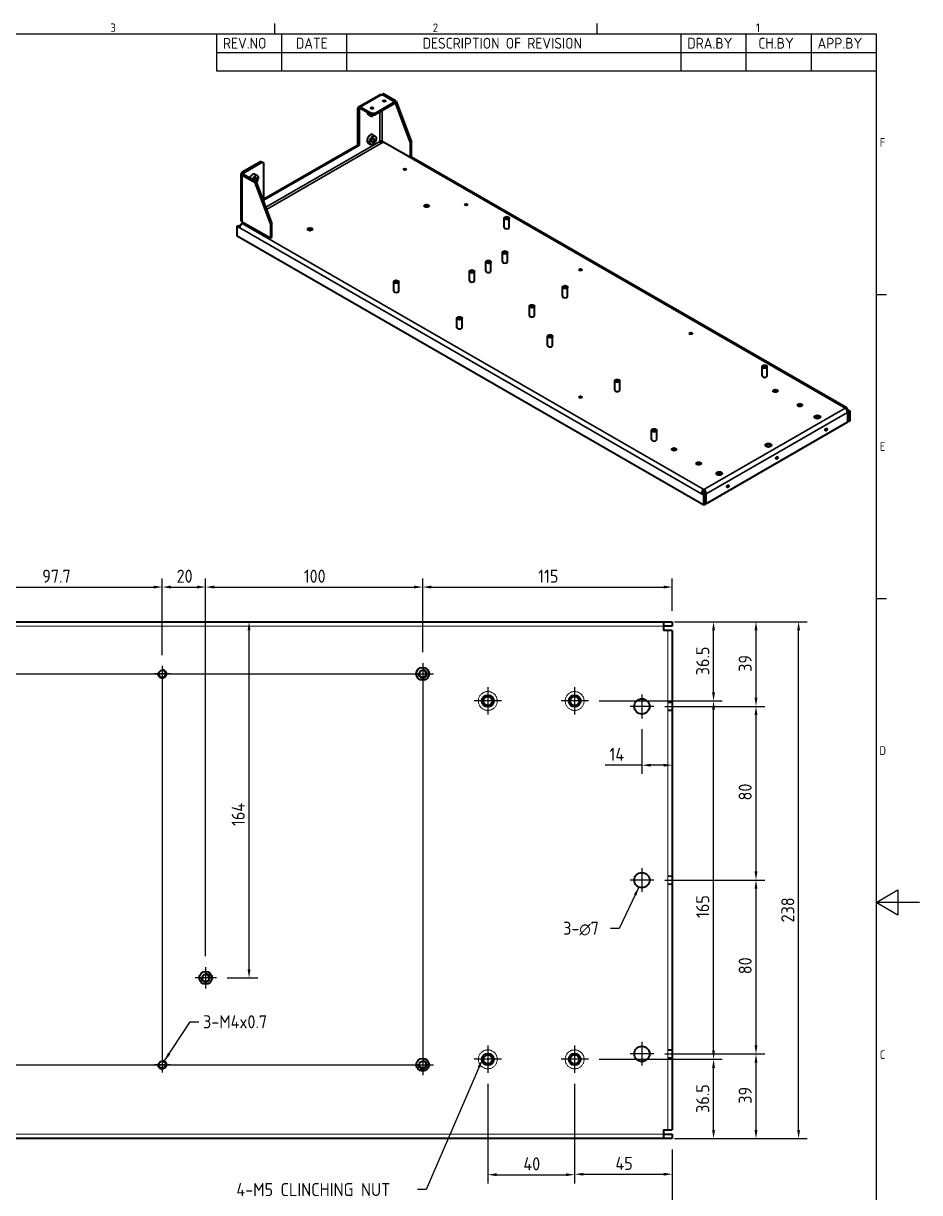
# Model space of a CAD drawing. Header units: millimetres. Extents: x 0 to 1188, y 0 to 840.
# Drawn here: x 775 to 1188, y 286 to 825 of the extents above; entities that cross this region are included whole.
import ezdxf

# ---------------------------------------------------------------- set-up
doc = ezdxf.new("R2010")
doc.units = ezdxf.units.MM
doc.header["$LTSCALE"] = 2
doc.linetypes.add('CHAIN', pattern=[0.7087, 0.4724, -0.0591, 0.1181, -0.0591])
doc.linetypes.add('DASHED', pattern=[0.2067, 0.1654, -0.0413])
doc.layers.get('0').update_dxf_attribs({"color": 3, "lineweight": 25, "true_color": 0x00ff00})
for name, color, linetype, lineweight, true_color in [('가려진 것(ISO)', 2, 'DASHED', 18, 0xffff00), ('가시적인 것(ISO)', 3, 'Continuous', 40, 0x00ff00), ('가시적인 좁은 것(ISO)', 3, 'Continuous', 35, 0x00ff00), ('기호(ISO)', 5, 'Continuous', 25, 0x0000ff), ('중심 표식(ISO)', 1, 'Continuous', 25, 0xff0000), ('중심선(ISO)', 1, 'Continuous', 25, 0xff0000), ('치수(ISO)', 2, 'Continuous', 25, 0xffff00)]:
    doc.layers.add(name, color=color, linetype=linetype, lineweight=lineweight, true_color=true_color)
doc.layers.add('경계(ISO)', color=7, linetype='Continuous', lineweight=25)
doc.styles.add('ISO ProportionalPSTEK', font='isocp.shx')
doc.styles.add('문자 텍스트_PSTEK_POSCO', font='isocp.shx')
doc.styles.add('치수 텍스트_PSTEK_POSCO', font='isocp.shx')
doc.dimstyles.new('치수_PSTEK_POSCO', dxfattribs={"dimscale": 2, "dimtxt": 3, "dimasz": 2, "dimexe": 2, "dimexo": 2.5, "dimgap": 1, "dimtad": 1, "dimrnd": 1e-08, "dimdsep": 46, "dimtxsty": '치수 텍스트_PSTEK_POSCO', "dimcen": 0.09, "dimdle": 10, "dimclrd": 7, "dimclre": 7, "dimclrt": 2, "dimadec": 1, "dimazin": 2, "dimtfac": 1, "dimtmove": 0, "dimatfit": 3, "dimfxl": 1, "dimtolj": 1, "dimlwd": -1, "dimlwe": -1, "dimarcsym": 0})
doc.dimstyles.new('치수_PSTEK_POSCO$7', dxfattribs={"dimscale": 2, "dimtxt": 3, "dimasz": 2, "dimexe": 2, "dimexo": 2.5, "dimgap": 1, "dimtad": 1, "dimrnd": 1e-08, "dimdsep": 46, "dimtxsty": '치수 텍스트_PSTEK_POSCO', "dimcen": 0.09, "dimdle": 10, "dimclrd": 7, "dimclre": 7, "dimclrt": 2, "dimadec": 1, "dimazin": 2, "dimtfac": 1, "dimtmove": 0, "dimatfit": 3, "dimfxl": 1, "dimtolj": 1, "dimlwd": -1, "dimlwe": -1, "dimarcsym": 0})

# ---------------------------------------------------------------- blocks, each defined once
blk = doc.blocks.new('경계 Default Border')
at = {"layer": '경계(ISO)'}
for p, q in [((445.5, 410), (445.5, 412.4)), ((519.75, 410), (519.75, 412.4)), ((584, 350), (586.4, 350)), ((584, 280), (586.4, 280))]:
    blk.add_line(p, q, dxfattribs=at)
at = {"layer": '경계(ISO)', "flags": 128}
for points in [[(10, 10), (10, 410), (584, 410), (584, 10), (10, 10)], [(594, 210), (584, 210), (589, 212.89), (589, 207.11), (584, 210)]]:
    blk.add_lwpolyline(points, dxfattribs=at)
at = {"layer": '경계(ISO)', "color": 2, "true_color": 0xffff00, "char_height": 2, "attachment_point": 7, "style": '문자 텍스트_PSTEK_POSCO'}
for s, insert in [('3', (407.6, 410.38)), ('2', (481.85, 410.38)), ('1', (556.32, 410.4)), ('F', (584.83, 384)), ('E', (584.83, 313.98)), ('D', (584.72, 243.98)), ('C', (584.83, 173.98))]:
    blk.add_mtext(s, dxfattribs=dict(at, insert=insert))
blk = doc.blocks.new('리비전 내역')
at = {"layer": '기호(ISO)'}
for p, q in [((432, 410), (584, 410)), ((432, 410), (432, 405.72)), ((447, 410), (447, 405.72)), ((462, 410), (462, 405.72)), ((539, 410), (539, 405.72)), ((554, 410), (554, 405.72)), ((569, 410), (569, 405.72)), ((584, 410), (584, 405.72)), ((432, 405.72), (584, 405.72)), ((432, 405.72), (432, 401.44)), ((447, 405.72), (447, 401.44)), ((462, 405.72), (462, 401.44)), ((539, 405.72), (539, 401.44)), ((554, 405.72), (554, 401.44)), ((569, 405.72), (569, 401.44)), ((584, 405.72), (584, 401.44)), ((432, 401.44), (584, 401.44))]:
    blk.add_line(p, q, dxfattribs=at)
at = {"layer": '기호(ISO)', "color": 2, "true_color": 0xffff00, "char_height": 2.5, "attachment_point": 7, "style": 'ISO ProportionalPSTEK'}
for s, insert in [('REV.NO', (433.53, 406.58)), ('DATE', (450.31, 406.58)), ('DESCRIPTION OF REVISION', (479.51, 406.58)), ('DRA.BY', (540.48, 406.58)), ('CH.BY', (556.86, 406.58)), ('APP.BY', (570.48, 406.58))]:
    blk.add_mtext(s, dxfattribs=dict(at, insert=insert))
blk = doc.blocks.new('*D39')
at = {"layer": 'Defpoints', "color": 0, "transparency": 16777216}
for p in [(1070.07, 549.31), (1132.25, 549.31), (1070.07, 311.31)]:
    blk.add_point(p, dxfattribs=at)
at = {"layer": '치수(ISO)', "color": 7, "transparency": 16777216}
for p, q in [((1075.07, 549.31), (1136.25, 549.31)), ((1132.25, 315.31), (1132.25, 545.31)), ((1075.07, 311.31), (1136.25, 311.31))]:
    blk.add_line(p, q, dxfattribs=at)
for points in [[(1131.58, 545.31), (1132.91, 545.31), (1132.25, 549.31)], [(1131.58, 315.31), (1132.91, 315.31), (1132.25, 311.31)]]:
    blk.add_solid(points, dxfattribs=at)
at = {"layer": '치수(ISO)', "color": 2, "transparency": 16777216, "insert": (1127.25, 410.83), "char_height": 6, "attachment_point": 4, "rotation": 90, "style": '치수 텍스트_PSTEK_POSCO'}
blk.add_mtext('\\A1;238', dxfattribs=at)
blk = doc.blocks.new('*D46')
at = {"layer": 'Defpoints', "color": 0, "transparency": 16777216}
for p in [(1065.57, 350.31), (1112.62, 350.31), (1070.07, 311.31)]:
    blk.add_point(p, dxfattribs=at)
at = {"layer": '치수(ISO)', "color": 7, "transparency": 16777216}
for p, q in [((1070.57, 350.31), (1116.62, 350.31)), ((1112.62, 315.31), (1112.62, 346.31)), ((1075.07, 311.31), (1116.62, 311.31))]:
    blk.add_line(p, q, dxfattribs=at)
for points in [[(1111.95, 346.31), (1113.28, 346.31), (1112.62, 350.31)], [(1111.95, 315.31), (1113.28, 315.31), (1112.62, 311.31)]]:
    blk.add_solid(points, dxfattribs=at)
at = {"layer": '치수(ISO)', "color": 2, "transparency": 16777216, "insert": (1107.62, 327.35), "char_height": 6, "attachment_point": 4, "rotation": 90, "style": '치수 텍스트_PSTEK_POSCO'}
blk.add_mtext('\\A1;39', dxfattribs=at)
blk = doc.blocks.new('*D47')
at = {"layer": 'Defpoints', "color": 0, "transparency": 16777216}
for p in [(1065.57, 430.31), (1112.62, 430.31), (1065.57, 350.31)]:
    blk.add_point(p, dxfattribs=at)
at = {"layer": '치수(ISO)', "color": 7, "transparency": 16777216}
for p, q in [((1070.57, 430.31), (1116.62, 430.31)), ((1112.62, 354.31), (1112.62, 426.31)), ((1070.57, 350.31), (1116.62, 350.31))]:
    blk.add_line(p, q, dxfattribs=at)
for points in [[(1111.95, 426.31), (1113.28, 426.31), (1112.62, 430.31)], [(1111.95, 354.31), (1113.28, 354.31), (1112.62, 350.31)]]:
    blk.add_solid(points, dxfattribs=at)
at = {"layer": '치수(ISO)', "color": 2, "transparency": 16777216, "insert": (1107.62, 387), "char_height": 6, "attachment_point": 4, "rotation": 90, "style": '치수 텍스트_PSTEK_POSCO'}
blk.add_mtext('\\A1;80', dxfattribs=at)
blk = doc.blocks.new('*D48')
at = {"layer": 'Defpoints', "color": 0, "transparency": 16777216}
for p in [(1060.07, 504.81), (1074.07, 483.22), (1074.07, 478.8)]:
    blk.add_point(p, dxfattribs=at)
at = {"layer": '치수(ISO)', "color": 7, "transparency": 16777216}
for p, q in [((1060.07, 499.81), (1060.07, 479.22)), ((1060.07, 483.22), (1043.13, 483.22)), ((1070.07, 483.22), (1064.07, 483.22))]:
    blk.add_line(p, q, dxfattribs=at)
for points in [[(1064.07, 483.88), (1064.07, 482.55), (1060.07, 483.22)], [(1070.07, 483.88), (1070.07, 482.55), (1074.07, 483.22)]]:
    blk.add_solid(points, dxfattribs=at)
at = {"layer": '치수(ISO)', "color": 2, "transparency": 16777216, "insert": (1045.13, 488.22), "char_height": 6, "attachment_point": 4, "style": '치수 텍스트_PSTEK_POSCO'}
blk.add_mtext('\\A1;14', dxfattribs=at)
blk = doc.blocks.new('*D49')
at = {"layer": 'Defpoints', "color": 0, "transparency": 16777216}
for p in [(1065.57, 510.31), (1112.62, 510.31), (1065.57, 430.31)]:
    blk.add_point(p, dxfattribs=at)
at = {"layer": '치수(ISO)', "color": 7, "transparency": 16777216}
for p, q in [((1070.57, 510.31), (1116.62, 510.31)), ((1112.62, 434.31), (1112.62, 506.31)), ((1070.57, 430.31), (1116.62, 430.31))]:
    blk.add_line(p, q, dxfattribs=at)
for points in [[(1111.95, 506.31), (1113.28, 506.31), (1112.62, 510.31)], [(1111.95, 434.31), (1113.28, 434.31), (1112.62, 430.31)]]:
    blk.add_solid(points, dxfattribs=at)
at = {"layer": '치수(ISO)', "color": 2, "transparency": 16777216, "insert": (1107.62, 467), "char_height": 6, "attachment_point": 4, "rotation": 90, "style": '치수 텍스트_PSTEK_POSCO'}
blk.add_mtext('\\A1;80', dxfattribs=at)
blk = doc.blocks.new('*D50')
at = {"layer": 'Defpoints', "color": 0, "transparency": 16777216}
for p in [(1070.07, 549.31), (1112.62, 549.31), (1065.57, 510.31)]:
    blk.add_point(p, dxfattribs=at)
at = {"layer": '치수(ISO)', "color": 7, "transparency": 16777216}
for p, q in [((1075.07, 549.31), (1116.62, 549.31)), ((1112.62, 514.31), (1112.62, 545.31)), ((1070.57, 510.31), (1116.62, 510.31))]:
    blk.add_line(p, q, dxfattribs=at)
for points in [[(1111.95, 545.31), (1113.28, 545.31), (1112.62, 549.31)], [(1111.95, 514.31), (1113.28, 514.31), (1112.62, 510.31)]]:
    blk.add_solid(points, dxfattribs=at)
at = {"layer": '치수(ISO)', "color": 2, "transparency": 16777216, "insert": (1107.62, 526.23), "char_height": 6, "attachment_point": 4, "rotation": 90, "style": '치수 텍스트_PSTEK_POSCO'}
blk.add_mtext('\\A1;39', dxfattribs=at)
blk = doc.blocks.new('*D51')
at = {"layer": 'Defpoints', "color": 0, "transparency": 16777216}
for p in [(1074.07, 565.26), (1074.07, 549.31), (959.07, 530.26)]:
    blk.add_point(p, dxfattribs=at)
at = {"layer": '치수(ISO)', "color": 7, "transparency": 16777216}
for p, q in [((959.07, 535.26), (959.07, 569.26)), ((1074.07, 554.31), (1074.07, 569.26)), ((963.07, 565.26), (1070.07, 565.26))]:
    blk.add_line(p, q, dxfattribs=at)
for points in [[(963.07, 565.92), (963.07, 564.59), (959.07, 565.26)], [(1070.07, 565.92), (1070.07, 564.59), (1074.07, 565.26)]]:
    blk.add_solid(points, dxfattribs=at)
at = {"layer": '치수(ISO)', "color": 2, "transparency": 16777216, "insert": (1012.25, 570.26), "char_height": 6, "attachment_point": 4, "style": '치수 텍스트_PSTEK_POSCO'}
blk.add_mtext('\\A1;115', dxfattribs=at)
blk = doc.blocks.new('*D52')
at = {"layer": 'Defpoints', "color": 0, "transparency": 16777216}
for p in [(866.23, 549.31), (879.07, 549.31), (864.02, 385.31)]:
    blk.add_point(p, dxfattribs=at)
at = {"layer": '치수(ISO)', "color": 7, "transparency": 16777216}
for p, q in [((879.07, 389.31), (879.07, 545.31)), ((869.02, 385.31), (883.07, 385.31))]:
    blk.add_line(p, q, dxfattribs=at)
for points in [[(878.4, 545.31), (879.74, 545.31), (879.07, 549.31)], [(878.4, 389.31), (879.74, 389.31), (879.07, 385.31)]]:
    blk.add_solid(points, dxfattribs=at)
at = {"layer": '치수(ISO)', "color": 2, "transparency": 16777216, "insert": (874.07, 455.21), "char_height": 6, "attachment_point": 4, "rotation": 90, "style": '치수 텍스트_PSTEK_POSCO'}
blk.add_mtext('\\A1;164', dxfattribs=at)
blk = doc.blocks.new('*D53')
at = {"layer": 'Defpoints', "color": 0, "transparency": 16777216}
for p in [(959.07, 565.26), (959.07, 530.26), (859.07, 390.26)]:
    blk.add_point(p, dxfattribs=at)
at = {"layer": '치수(ISO)', "color": 7, "transparency": 16777216}
for p, q in [((859.07, 395.26), (859.07, 569.26)), ((959.07, 535.26), (959.07, 569.26)), ((863.07, 565.26), (955.07, 565.26))]:
    blk.add_line(p, q, dxfattribs=at)
for points in [[(863.07, 565.92), (863.07, 564.59), (859.07, 565.26)], [(955.07, 565.92), (955.07, 564.59), (959.07, 565.26)]]:
    blk.add_solid(points, dxfattribs=at)
at = {"layer": '치수(ISO)', "color": 2, "transparency": 16777216, "insert": (904.27, 570.26), "char_height": 6, "attachment_point": 4, "style": '치수 텍스트_PSTEK_POSCO'}
blk.add_mtext('\\A1;100', dxfattribs=at)
blk = doc.blocks.new('*D54')
at = {"layer": 'Defpoints', "color": 0, "transparency": 16777216}
for p in [(859.07, 565.26), (839.07, 528.93), (859.07, 390.26)]:
    blk.add_point(p, dxfattribs=at)
at = {"layer": '치수(ISO)', "color": 7, "transparency": 16777216}
for p, q in [((839.07, 533.93), (839.07, 569.26)), ((859.07, 395.26), (859.07, 569.26)), ((843.07, 565.26), (855.07, 565.26))]:
    blk.add_line(p, q, dxfattribs=at)
for points in [[(843.07, 565.92), (843.07, 564.59), (839.07, 565.26)], [(855.07, 565.92), (855.07, 564.59), (859.07, 565.26)]]:
    blk.add_solid(points, dxfattribs=at)
at = {"layer": '치수(ISO)', "color": 2, "transparency": 16777216, "insert": (845.69, 570.26), "char_height": 6, "attachment_point": 4, "style": '치수 텍스트_PSTEK_POSCO'}
blk.add_mtext('\\A1;20', dxfattribs=at)
blk = doc.blocks.new('*D56')
at = {"layer": 'Defpoints', "color": 0, "transparency": 16777216}
for p in [(839.07, 565.26), (839.07, 528.93), (741.37, 398.56)]:
    blk.add_point(p, dxfattribs=at)
at = {"layer": '치수(ISO)', "color": 7, "transparency": 16777216}
for p, q in [((741.37, 403.56), (741.37, 569.26)), ((839.07, 533.93), (839.07, 569.26)), ((745.37, 565.26), (835.07, 565.26))]:
    blk.add_line(p, q, dxfattribs=at)
for points in [[(745.37, 565.92), (745.37, 564.59), (741.37, 565.26)], [(835.07, 565.92), (835.07, 564.59), (839.07, 565.26)]]:
    blk.add_solid(points, dxfattribs=at)
at = {"layer": '치수(ISO)', "color": 2, "transparency": 16777216, "insert": (783.8, 570.26), "char_height": 6, "attachment_point": 4, "style": '치수 텍스트_PSTEK_POSCO'}
blk.add_mtext('\\A1;97.7', dxfattribs=at)
blk = doc.blocks.new('*D65')
at = {"layer": 'Defpoints', "color": 0, "transparency": 16777216}
for p in [(1070.07, 549.31), (1093.07, 549.31), (1035.42, 512.81)]:
    blk.add_point(p, dxfattribs=at)
at = {"layer": '치수(ISO)', "color": 7, "transparency": 16777216}
for p, q in [((1075.07, 549.31), (1097.07, 549.31)), ((1093.07, 516.81), (1093.07, 545.31)), ((1040.42, 512.81), (1097.07, 512.81))]:
    blk.add_line(p, q, dxfattribs=at)
for points in [[(1092.4, 545.31), (1093.74, 545.31), (1093.07, 549.31)], [(1092.4, 516.81), (1093.74, 516.81), (1093.07, 512.81)]]:
    blk.add_solid(points, dxfattribs=at)
at = {"layer": '치수(ISO)', "color": 2, "transparency": 16777216, "insert": (1088.07, 524.63), "char_height": 6, "attachment_point": 4, "rotation": 90, "style": '치수 텍스트_PSTEK_POSCO'}
blk.add_mtext('\\A1;36.5', dxfattribs=at)
blk = doc.blocks.new('*D66')
at = {"layer": 'Defpoints', "color": 0, "transparency": 16777216}
for p in [(1029.07, 341.46), (1074.07, 311.31), (1074.07, 294.9)]:
    blk.add_point(p, dxfattribs=at)
at = {"layer": '치수(ISO)', "color": 7, "transparency": 16777216}
for p, q in [((1029.07, 336.46), (1029.07, 290.9)), ((1074.07, 306.31), (1074.07, 290.9)), ((1033.07, 294.9), (1070.07, 294.9))]:
    blk.add_line(p, q, dxfattribs=at)
for points in [[(1033.07, 295.57), (1033.07, 294.24), (1029.07, 294.9)], [(1070.07, 295.57), (1070.07, 294.24), (1074.07, 294.9)]]:
    blk.add_solid(points, dxfattribs=at)
at = {"layer": '치수(ISO)', "color": 2, "transparency": 16777216, "insert": (1047.85, 299.9), "char_height": 6, "attachment_point": 4, "style": '치수 텍스트_PSTEK_POSCO'}
blk.add_mtext('\\A1;45', dxfattribs=at)
blk = doc.blocks.new('*D67')
at = {"layer": 'Defpoints', "color": 0, "transparency": 16777216}
for p in [(1035.42, 512.81), (1093.07, 512.81), (1035.42, 347.81)]:
    blk.add_point(p, dxfattribs=at)
at = {"layer": '치수(ISO)', "color": 7, "transparency": 16777216}
for p, q in [((1040.42, 512.81), (1097.07, 512.81)), ((1093.07, 351.81), (1093.07, 508.81)), ((1040.42, 347.81), (1097.07, 347.81))]:
    blk.add_line(p, q, dxfattribs=at)
for points in [[(1092.4, 508.81), (1093.74, 508.81), (1093.07, 512.81)], [(1092.4, 351.81), (1093.74, 351.81), (1093.07, 347.81)]]:
    blk.add_solid(points, dxfattribs=at)
at = {"layer": '치수(ISO)', "color": 2, "transparency": 16777216, "insert": (1088.07, 412.88), "char_height": 6, "attachment_point": 4, "rotation": 90, "style": '치수 텍스트_PSTEK_POSCO'}
blk.add_mtext('\\A1;165', dxfattribs=at)
blk = doc.blocks.new('*D68')
at = {"layer": 'Defpoints', "color": 0, "transparency": 16777216}
for p in [(1035.42, 347.81), (1093.07, 347.81), (1070.07, 311.31)]:
    blk.add_point(p, dxfattribs=at)
at = {"layer": '치수(ISO)', "color": 7, "transparency": 16777216}
for p, q in [((1040.42, 347.81), (1097.07, 347.81)), ((1093.07, 315.31), (1093.07, 343.81)), ((1075.07, 311.31), (1097.07, 311.31))]:
    blk.add_line(p, q, dxfattribs=at)
for points in [[(1092.4, 343.81), (1093.74, 343.81), (1093.07, 347.81)], [(1092.4, 315.31), (1093.74, 315.31), (1093.07, 311.31)]]:
    blk.add_solid(points, dxfattribs=at)
at = {"layer": '치수(ISO)', "color": 2, "transparency": 16777216, "insert": (1088.07, 323.13), "char_height": 6, "attachment_point": 4, "rotation": 90, "style": '치수 텍스트_PSTEK_POSCO'}
blk.add_mtext('\\A1;36.5', dxfattribs=at)
blk = doc.blocks.new('*D69')
at = {"layer": 'Defpoints', "color": 0, "transparency": 16777216}
for p in [(989.07, 341.46), (1029.07, 341.46), (1029.07, 294.68)]:
    blk.add_point(p, dxfattribs=at)
at = {"layer": '치수(ISO)', "color": 7, "transparency": 16777216}
for p, q in [((989.07, 336.46), (989.07, 290.68)), ((1029.07, 336.46), (1029.07, 290.68)), ((993.07, 294.68), (1025.07, 294.68))]:
    blk.add_line(p, q, dxfattribs=at)
for points in [[(993.07, 295.35), (993.07, 294.02), (989.07, 294.68)], [(1025.07, 295.35), (1025.07, 294.02), (1029.07, 294.68)]]:
    blk.add_solid(points, dxfattribs=at)
at = {"layer": '치수(ISO)', "color": 2, "transparency": 16777216, "insert": (1005.47, 299.68), "char_height": 6, "attachment_point": 4, "style": '치수 텍스트_PSTEK_POSCO'}
blk.add_mtext('\\A1;40', dxfattribs=at)
blk = doc.blocks.new('*D80')
at = {"layer": 'Defpoints', "color": 0, "transparency": 16777216}
for p in [(314.07, 311.31), (1074.07, 311.31), (1074.07, 274.81)]:
    blk.add_point(p, dxfattribs=at)
at = {"layer": '치수(ISO)', "color": 7, "transparency": 16777216}
for p, q in [((314.07, 306.31), (314.07, 270.81)), ((1074.07, 306.31), (1074.07, 270.81)), ((318.07, 274.81), (1070.07, 274.81))]:
    blk.add_line(p, q, dxfattribs=at)
for points in [[(318.07, 275.48), (318.07, 274.14), (314.07, 274.81)], [(1070.07, 275.48), (1070.07, 274.14), (1074.07, 274.81)]]:
    blk.add_solid(points, dxfattribs=at)
at = {"layer": '치수(ISO)', "color": 2, "transparency": 16777216, "insert": (688.67, 279.81), "char_height": 6, "attachment_point": 4, "style": '치수 텍스트_PSTEK_POSCO'}
blk.add_mtext('\\A1;760', dxfattribs=at)

msp = doc.modelspace()

# ---------------------------------------------------------------- linework, layer by layer
at = {"layer": '가려진 것(ISO)'}
for p, q in [((1070.0704, 547.3058), (318.0704, 547.3058)), ((1072.0704, 315.3058), (1072.0704, 545.3058)), ((1074.0704, 512.3058), (1072.0704, 512.3058)), ((1072.0704, 511.9268), (1074.0704, 511.9268)), ((1072.0704, 508.6848), (1074.0704, 508.6848)), ((1072.0704, 508.3058), (1074.0704, 508.3058)), ((1074.0704, 432.3058), (1072.0704, 432.3058)), ((1072.0704, 431.9268), (1074.0704, 431.9268)), ((1072.0704, 428.6848), (1074.0704, 428.6848)), ((1072.0704, 428.3058), (1074.0704, 428.3058)), ((1074.0704, 352.3058), (1072.0704, 352.3058)), ((1072.0704, 351.9268), (1074.0704, 351.9268)), ((1072.0704, 348.6848), (1074.0704, 348.6848)), ((1072.0704, 348.3058), (1074.0704, 348.3058)), ((318.0704, 313.3058), (1070.0704, 313.3058))]:
    msp.add_line(p, q, dxfattribs=at)
for centre in [(989.0704, 512.8058), (1029.0704, 512.8058), (989.0704, 347.8058), (1029.0704, 347.8058)]:
    msp.add_circle(centre, 4.35, dxfattribs=at)
at = {"layer": '가시적인 것(ISO)'}
for p, q in [((929.5364, 786.3477), (939.0117, 791.8042)), ((939.8101, 791.7257), (940.3475, 792.0352)), ((946.2872, 788.6147), (940.3475, 792.0352)), ((940.9415, 792.3772), (940.3758, 792.0514)), ((940.3758, 792.0514), (940.3758, 792.0189)), ((946.3155, 788.631), (940.3758, 792.0514)), ((946.8812, 788.9568), (940.9415, 792.3772)), ((935.426, 783.3375), (930.3349, 786.2693)), ((946.2872, 788.6147), (937.1231, 783.3375)), ((946.2872, 787.9607), (937.1231, 782.6834)), ((946.2872, 787.9607), (946.2872, 788.6147)), ((946.3155, 788.631), (946.8812, 788.9568)), ((953.3866, 769.8432), (946.3155, 788.631)), ((946.8812, 788.9568), (953.9522, 770.169)), ((929.2035, 768.9347), (929.2035, 785.6127)), ((929.7692, 785.287), (929.7692, 768.609)), ((935.426, 782.6834), (930.3349, 785.6152)), ((933.9039, 782.7965), (935.0353, 782.145)), ((937.1231, 783.3375), (935.426, 783.3375)), ((935.426, 783.3375), (935.426, 782.6834)), ((935.426, 782.6834), (937.1231, 782.6834)), ((937.1231, 782.6834), (937.1231, 783.3375)), ((936.0997, 773.5287), (937.231, 772.8772)), ((940.9415, 770.1399), (939.8101, 769.4884)), ((953.3866, 762.9758), (940.3758, 770.4682)), ((953.9522, 770.169), (953.3866, 769.8432)), ((953.9522, 763.3016), (953.9522, 770.169)), ((885.9286, 744.0144), (929.2035, 768.9347)), ((929.7692, 768.609), (885.9286, 743.3629)), ((929.2035, 768.9347), (929.7692, 768.609)), ((933.9039, 769.7158), (935.0353, 769.0642)), ((953.3866, 762.9758), (953.3866, 769.8432)), ((884.5144, 761.186), (875.8877, 756.2182)), ((885.08, 760.8603), (876.4533, 755.8925)), ((884.5144, 761.186), (885.08, 760.8603)), ((885.08, 760.8603), (885.9286, 760.3678)), ((885.9286, 743.3629), (885.9286, 760.3678)), ((953.3866, 762.9758), (953.9522, 763.3016)), ((1154.4377, 647.7339), (953.8517, 763.2437)), ((875.419, 733.9835), (875.419, 755.5667)), ((875.8877, 754.9152), (881.8274, 751.4948)), ((882.393, 751.8205), (876.4533, 755.241)), ((881.7939, 755.3368), (882.9252, 754.6853)), ((881.8274, 751.4948), (882.393, 751.8205)), ((888.8984, 732.707), (881.8274, 751.4948)), ((882.393, 751.8205), (889.4641, 733.0327)), ((888.8984, 725.8396), (875.8877, 733.332)), ((876.4555, 733.0049), (875.8877, 732.6779)), ((889.4641, 733.0327), (888.8984, 732.707)), ((888.8984, 732.707), (888.8984, 725.8396)), ((889.4641, 733.0327), (889.4641, 726.1653)), ((996.6129, 730.8863), (996.6129, 735.1375)), ((998.9729, 730.8863), (998.9729, 735.1375)), ((873.6249, 731.3698), (874.1906, 731.6956)), ((874.7563, 730.7183), (873.6249, 731.3698)), ((873.6249, 726.7916), (873.6249, 731.3698)), ((874.1906, 731.6956), (874.8559, 731.3125)), ((1088.5854, 603.0041), (873.6249, 726.7916)), ((889.4641, 726.1653), (888.8984, 725.8396)), ((995.7643, 715.0871), (995.7643, 719.3383)), ((998.1243, 715.0871), (998.1243, 719.3383)), ((988.17, 710.7138), (988.17, 714.965)), ((990.53, 710.7138), (990.53, 714.965)), ((945.7012, 701.5682), (945.7012, 705.8194)), ((948.0612, 701.5682), (948.0612, 705.8194)), ((980.5757, 706.3405), (980.5757, 710.5917)), ((982.9357, 706.3405), (982.9357, 710.5917)), ((1023.4829, 699.125), (1023.4829, 703.3762)), ((1025.8429, 699.125), (1025.8429, 703.3762)), ((1008.2094, 690.3296), (1008.2094, 694.5808)), ((1010.5694, 690.3296), (1010.5694, 694.5808)), ((974.834, 684.7917), (974.834, 689.0429)), ((977.194, 684.7917), (977.194, 689.0429)), ((1016.5816, 676.4849), (1016.5816, 680.7362)), ((1018.9416, 676.4849), (1018.9416, 680.7362)), ((1115.4068, 662.4774), (1115.4068, 666.7286)), ((1117.7668, 662.4774), (1117.7668, 666.7286)), ((1047.5246, 655.9622), (1047.5246, 660.2135)), ((1049.8846, 655.9622), (1049.8846, 660.2135)), ((1154.4407, 646.809), (1154.7706, 646.9989)), ((1155.3363, 646.0216), (1154.6203, 646.4339)), ((1154.7706, 646.9989), (1155.9019, 646.3474)), ((1155.9019, 646.3474), (1155.3363, 646.0216)), ((1155.9019, 646.3474), (1155.9019, 641.7691)), ((1154.7706, 641.1176), (1089.7167, 603.6556)), ((1154.7706, 645.6959), (1154.7706, 641.1176)), ((1154.7706, 641.7691), (1155.3363, 641.4434)), ((1155.3363, 641.4434), (1155.3363, 646.0216)), ((1155.9019, 641.7691), (1155.3363, 641.4434)), ((1064.4951, 633.1593), (1064.4951, 637.4105)), ((1066.8551, 633.1593), (1066.8551, 637.4105)), ((1088.0197, 608.5596), (1087.454, 608.2339)), ((1088.0197, 608.5596), (1089.1511, 607.9081)), ((1088.5854, 609.5394), (1088.5854, 610.1934)), ((1089.1511, 607.9081), (1089.1511, 608.5596)), ((1088.5854, 607.5823), (1087.454, 608.2339)), ((1089.1511, 607.9081), (1088.5854, 607.5823)), ((1088.5854, 603.0041), (1088.5854, 607.5823)), ((1089.1511, 603.3298), (1088.5854, 603.0041)), ((1089.1511, 607.9081), (1089.1511, 603.3298)), ((1089.1511, 603.9814), (1089.7167, 603.6556)), ((1089.7167, 603.6556), (1089.7167, 608.2339)), ((318.0704, 549.3058), (1070.0704, 549.3058)), ((1070.0704, 549.3058), (1074.0704, 549.3058)), ((1070.0704, 549.3058), (1070.0704, 545.3058)), ((1074.0704, 549.3058), (1074.0704, 547.3058)), ((1074.0704, 547.3058), (1070.0704, 547.3058)), ((1074.0704, 545.3058), (1070.0704, 545.3058)), ((1074.0704, 545.3058), (1074.0704, 315.3058)), ((1070.0704, 315.3058), (1074.0704, 315.3058)), ((1070.0704, 315.3058), (1070.0704, 311.3058)), ((1070.0704, 313.3058), (1074.0704, 313.3058)), ((1074.0704, 313.3058), (1074.0704, 311.3058)), ((1070.0704, 311.3058), (318.0704, 311.3058)), ((1074.0704, 311.3058), (1070.0704, 311.3058))]:
    msp.add_line(p, q, dxfattribs=at)
for centre, radius in [((959.0704, 525.3058), 2.95), ((839.0704, 525.3058), 1.621), ((959.0704, 525.3058), 1.621), ((989.0704, 512.8058), 2.75), ((989.0704, 512.8058), 2.067), ((1029.0704, 512.8058), 2.75), ((1029.0704, 512.8058), 2.067), ((1060.0704, 510.3058), 3.5), ((1060.0704, 430.3058), 3.5), ((859.0704, 385.3058), 2.95), ((859.0704, 385.3058), 1.621), ((989.0704, 347.8058), 2.75), ((1029.0704, 347.8058), 2.75), ((1060.0704, 350.3058), 3.5), ((839.0704, 345.3058), 1.621), ((959.0704, 345.3058), 2.95), ((959.0704, 345.3058), 1.621), ((989.0704, 347.8058), 2.067), ((1029.0704, 347.8058), 2.067)]:
    msp.add_circle(centre, radius, dxfattribs=at)
for centre, major_axis, ratio, start_param, end_param in [((939.8101, 790.4176), (-0.7985, 1.3865), 0.57809312, 6.02331963, 6.28318531), ((939.8101, 790.4176), (-0.7985, 1.3865), 0.57809312, 5.49972085, 6.02331963), ((930.3349, 784.9612), (-0.7985, 1.3865), 0.57809312, 5.49972085, 7.07051718), ((941.3657, 788.3842), (-0.6484, 0), 0.5758617, 4.20871118, 5.21606678), ((930.3349, 784.9612), (-0.3992, 0.6933), 0.57809312, 5.49972085, 7.07051718), ((935.0018, 784.703), (-1.0979, -1.9065), 0.57809312, 5.48677086, 6.28318531), ((936.1332, 784.0515), (-1.0979, -1.9065), 0.57809312, 5.48677086, 7.42642803), ((935.7089, 785.1266), (-0.6484, 0), 0.5758617, 4.20871118, 5.21606678), ((936.1332, 784.0515), (1.0979, 1.9065), 0.57809312, 1.08763579, 1.14657331), ((935.0018, 771.6222), (-1.0979, -1.9065), 0.57809312, 3.14159265, 6.28318531), ((939.8101, 770.1424), (-0.8, 0), 0.5758617, 3.92699082, 5.49778714), ((939.8101, 770.1424), (-0.3992, 0.6933), 0.57809312, 0.78733187, 2.3581282), ((940.9415, 768.8318), (-0.7985, -1.3865), 0.57809312, 3.92311776, 3.92505711), ((877.019, 755.5667), (-1.6, 0), 0.5758617, 5.49778714, 7.06858347), ((877.019, 755.5667), (-0.8, 0), 0.5758617, 5.49778714, 7.06858347), ((880.696, 753.4304), (1.0979, 1.9065), 0.57809312, 0, 1.82262342), ((881.8274, 752.7788), (1.0979, 1.9065), 0.57809312, 4.37067657, 8.10580873), ((881.8274, 752.7788), (0.4907, 0.8522), 0.57809312, 4.12109487, 8.44527574), ((950.841, 756.9443), (-0.6484, 0), 0.5758617, 4.20871118, 5.21606678), ((960.8819, 740.0864), (-1.1, 0), 0.5758617, 3.68406175, 5.74071621), ((979.1252, 740.6564), (-0.6484, 0), 0.5758617, 4.20871118, 5.21606678), ((875.8877, 731.3698), (-0.7985, -1.3865), 0.57809312, 3.92505711, 5.49585344), ((877.019, 733.9835), (-1.6, 0), 0.5758617, 0, 0.78539816), ((907.1418, 729.3364), (-1.1, 0), 0.5758617, 3.68406175, 5.74071621), ((997.7929, 730.8863), (1.18, 0), 0.5758617, 3.14159265, 6.28318531), ((989.35, 710.7138), (1.18, 0), 0.5758617, 3.14159265, 6.28318531), ((996.9443, 715.0871), (1.18, 0), 0.5758617, 3.14159265, 6.28318531), ((1031.734, 710.6868), (-0.6484, 0), 0.5758617, 4.20871118, 5.21606678), ((981.7557, 706.3405), (1.18, 0), 0.5758617, 3.14159265, 6.28318531), ((946.8812, 701.5682), (1.18, 0), 0.5758617, 3.14159265, 6.28318531), ((1024.6629, 699.125), (1.18, 0), 0.5758617, 3.14159265, 6.28318531), ((1009.3894, 690.3296), (1.18, 0), 0.5758617, 3.14159267, 6.28318531), ((976.014, 684.7917), (1.18, 0), 0.5758617, 3.14159265, 6.28318531), ((1082.6457, 681.3687), (-0.6484, 0), 0.5758617, 4.20871118, 5.21606678), ((1017.7616, 676.4849), (1.18, 0), 0.5758617, 3.14159265, 6.28318531), ((1116.5868, 662.4774), (1.18, 0), 0.5758617, 3.14159265, 6.28318531), ((1031.734, 652.0506), (-0.6484, 0), 0.5758617, 4.20871118, 5.21606678), ((1048.7046, 655.9622), (1.18, 0), 0.5758617, 3.14159265, 6.28318531), ((1121.5366, 654.901), (-1.1, 0), 0.5758617, 3.68406175, 5.74071621), ((1121.5366, 654.901), (0.8268, 0), 0.5758617, 0.41867596, 2.72291669), ((1132.8503, 648.3859), (-1.1, 0), 0.5758617, 3.68406175, 5.74071621), ((1132.8503, 648.3859), (0.8268, 0), 0.5758617, 0.41867596, 2.72291669), ((1153.6392, 646.3474), (0.7985, 1.3865), 0.57809312, 5.49585344, 7.06664976), ((1153.6392, 646.3474), (0.7985, -1.3865), 0.57809312, 0.78733187, 2.3581282), ((1140.9113, 642.9295), (-1.4, 0), 0.5758617, 3.55925704, 5.86552092), ((1144.3054, 638.0317), (0.3236, 0.5619), 0.57809312, 4.19831948, 5.22645848), ((1065.6751, 633.1593), (1.18, 0), 0.5758617, 3.14159265, 6.28318531), ((1118.2839, 629.8992), (-1.4, 0), 0.5758617, 3.55925704, 5.86552092), ((1074.8675, 628.0261), (-1.1, 0), 0.5758617, 3.68406175, 5.74071621), ((1074.8675, 628.0261), (0.8268, 0), 0.5758617, 0.41867596, 2.72291669), ((1121.678, 625.0015), (0.3236, 0.5619), 0.57809312, 4.19831948, 5.22645848), ((1086.1812, 621.511), (-1.1, 0), 0.5758617, 3.68406175, 5.74071621), ((1086.1812, 621.511), (0.8268, 0), 0.5758617, 0.41867596, 2.72291669), ((1095.6564, 616.8689), (-1.4, 0), 0.5758617, 3.55925704, 5.86552092), ((1088.5854, 608.8854), (0.7985, 1.3865), 0.57809312, 0.78346445, 2.35426078), ((1088.5854, 608.8854), (-0.3992, -0.6933), 0.57809312, 3.92505711, 5.49585344), ((1088.5854, 608.8854), (-0.7985, 1.3865), 0.57809312, 3.92892453, 5.49972085), ((1088.5854, 608.8854), (-0.3992, 0.6933), 0.57809312, 3.92892453, 5.49972085), ((1099.0506, 611.9712), (0.3236, 0.5619), 0.57809312, 4.19831948, 5.22645848)]:
    msp.add_ellipse(centre, major_axis=major_axis, ratio=ratio, start_param=start_param, end_param=end_param, dxfattribs=at)
for centre, major_axis, ratio in [((935.7089, 785.7806), (-0.6484, 0), 0.5758617), ((941.3657, 789.0382), (-0.6484, 0), 0.5758617), ((936.1332, 770.9707), (-1.0979, -1.9065), 0.57809312), ((936.1332, 770.9707), (-0.4907, -0.8522), 0.57809312), ((950.841, 757.5983), (-0.6484, 0), 0.5758617), ((960.8819, 740.7404), (-1.1, 0), 0.5758617), ((979.1252, 741.3105), (-0.6484, 0), 0.5758617), ((997.7929, 735.1375), (-1.18, 0), 0.5758617), ((997.7929, 735.1375), (-0.6484, 0), 0.5758617), ((907.1418, 729.9904), (-1.1, 0), 0.5758617), ((996.9443, 719.3383), (-1.18, 0), 0.5758617), ((996.9443, 719.3383), (-0.6484, 0), 0.5758617), ((981.7557, 710.5917), (-1.18, 0), 0.5758617), ((981.7557, 710.5917), (-0.6484, 0), 0.5758617), ((989.35, 714.965), (-1.18, 0), 0.5758617), ((989.35, 714.965), (-0.6484, 0), 0.5758617), ((1031.734, 711.3409), (-0.6484, 0), 0.5758617), ((946.8812, 705.8194), (-1.18, 0), 0.5758617), ((946.8812, 705.8194), (-0.6484, 0), 0.5758617), ((1024.6629, 703.3762), (-1.18, 0), 0.5758617), ((1024.6629, 703.3762), (-0.6484, 0), 0.5758617), ((1009.3894, 694.5808), (-1.18, 0), 0.5758617), ((1009.3894, 694.5808), (-0.6484, 0), 0.5758617), ((976.014, 689.0429), (-1.18, 0), 0.5758617), ((976.014, 689.0429), (-0.6484, 0), 0.5758617), ((1017.7616, 680.7362), (-1.18, 0), 0.5758617), ((1017.7616, 680.7362), (-0.6484, 0), 0.5758617), ((1082.6457, 682.0228), (-0.6484, 0), 0.5758617), ((1116.5868, 666.7286), (-1.18, 0), 0.5758617), ((1116.5868, 666.7286), (-0.6484, 0), 0.5758617), ((1048.7046, 660.2135), (-1.18, 0), 0.5758617), ((1048.7046, 660.2135), (-0.6484, 0), 0.5758617), ((1031.734, 652.7047), (-0.6484, 0), 0.5758617), ((1121.5366, 655.555), (-1.1, 0), 0.5758617), ((1132.8503, 649.0399), (-1.1, 0), 0.5758617), ((1140.9113, 643.5835), (-1.4, 0), 0.5758617), ((1065.6751, 637.4105), (-1.18, 0), 0.5758617), ((1065.6751, 637.4105), (-0.6484, 0), 0.5758617), ((1144.8711, 637.706), (-0.3236, -0.5619), 0.57809312), ((1118.2839, 630.5532), (-1.4, 0), 0.5758617), ((1074.8675, 628.6801), (-1.1, 0), 0.5758617), ((1122.2437, 624.6757), (-0.3236, -0.5619), 0.57809312), ((1086.1812, 622.165), (-1.1, 0), 0.5758617), ((1095.6564, 617.523), (-1.4, 0), 0.5758617), ((1099.6162, 611.6455), (-0.3236, -0.5619), 0.57809312)]:
    msp.add_ellipse(centre, major_axis=major_axis, ratio=ratio, dxfattribs=at)
at = {"layer": '가시적인 좁은 것(ISO)'}
for p, q in [((939.8101, 791.7257), (930.3349, 786.2693)), ((930.3349, 786.2693), (930.3349, 785.6152)), ((929.7692, 785.287), (929.2035, 785.6127)), ((930.3371, 785.614), (929.7692, 785.287)), ((939.2444, 770.4682), (939.2444, 783.905)), ((940.3758, 784.5565), (940.3758, 770.4682)), ((886.7517, 740.2396), (939.2444, 770.4682)), ((1153.6392, 647.6555), (940.9415, 770.1399)), ((939.8101, 769.4884), (887.1555, 739.1666)), ((875.8877, 754.9152), (875.8877, 733.332)), ((876.4533, 755.8925), (876.4533, 755.241)), ((875.8877, 732.6779), (1088.5854, 610.1934)), ((1087.454, 608.2339), (874.7563, 730.7183)), ((1088.5854, 610.1934), (1153.6392, 647.6555)), ((1154.7706, 645.6959), (1089.7167, 608.2339)), ((1089.7167, 608.2339), (1089.1511, 608.5596))]:
    msp.add_line(p, q, dxfattribs=at)
for centre, radius, start, end in [((839.0704, 525.3058), 2, 170, 80), ((959.0704, 525.3058), 2, 170, 80), ((989.0704, 512.8058), 2.5, 100, 10), ((1029.0704, 512.8058), 2.5, 100, 10), ((859.0704, 385.3058), 2, 170, 80), ((989.0704, 347.8058), 2.5, 100, 10), ((1029.0704, 347.8058), 2.5, 100, 10), ((839.0704, 345.3058), 2, 170, 80), ((959.0704, 345.3058), 2, 170, 80)]:
    msp.add_arc(centre, radius, start, end, dxfattribs=at)
at = {"layer": '중심 표식(ISO)', "linetype": 'CHAIN'}
for p, q in [((959.0704, 530.2558), (959.0704, 520.3558)), ((842.6914, 525.3058), (835.4494, 525.3058)), ((989.0704, 519.1558), (989.0704, 506.4558)), ((1029.0704, 519.1558), (1029.0704, 506.4558)), ((995.4204, 512.8058), (982.7204, 512.8058)), ((1035.4204, 512.8058), (1022.7204, 512.8058)), ((1060.0704, 515.8058), (1060.0704, 504.8058)), ((1065.5704, 510.3058), (1054.5704, 510.3058)), ((1060.0704, 435.8058), (1060.0704, 424.8058)), ((1065.5704, 430.3058), (1054.5704, 430.3058)), ((859.0704, 390.2558), (859.0704, 380.3558)), ((864.0204, 385.3058), (854.1204, 385.3058)), ((1060.0704, 355.8058), (1060.0704, 344.8058)), ((959.0704, 350.2558), (959.0704, 340.3558)), ((989.0704, 354.1558), (989.0704, 341.4558)), ((1029.0704, 354.1558), (1029.0704, 341.4558)), ((1065.5704, 350.3058), (1054.5704, 350.3058)), ((842.6914, 345.3058), (835.4494, 345.3058)), ((995.4204, 347.8058), (982.7204, 347.8058)), ((1035.4204, 347.8058), (1022.7204, 347.8058))]:
    msp.add_line(p, q, dxfattribs=at)
at = {"layer": '중심선(ISO)', "linetype": 'CHAIN'}
for p, q in [((839.0704, 528.9268), (839.0704, 341.6848)), ((959.0704, 530.2558), (959.0704, 340.3558)), ((534.1204, 525.3058), (964.0204, 525.3058)), ((534.1204, 345.3058), (964.0204, 345.3058))]:
    msp.add_line(p, q, dxfattribs=at)

# ---------------------------------------------------------------- block references
at = {"xscale": 2, "yscale": 2, "zscale": 2}
msp.add_blockref('경계 Default Border', (0, 0), dxfattribs=at)
at = {"layer": '기호(ISO)', "xscale": 2, "yscale": 2, "zscale": 2}
msp.add_blockref('리비전 내역', (0, 0), dxfattribs=at)

# ---------------------------------------------------------------- texts
at = {"layer": '기호(ISO)', "color": 2, "true_color": 0xffff00, "char_height": 6, "attachment_point": 4, "line_spacing_factor": 0.525, "style": '치수 텍스트_PSTEK_POSCO'}
for s, insert, width in [('{3-\\fAIGDT|b0|i0;\\H5.0000;n\\fisocp|b0|i0;\\H6.0000;7}', (1023.7961, 408.0102), 19.808946), ('{3-M4x0.7}', (857.8784, 365.097), 37.046176)]:
    msp.add_mtext(s, dxfattribs=dict(at, insert=insert, width=width))
at = {"layer": '기호(ISO)', "color": 2, "true_color": 0xffff00, "insert": (873.2535, 287.825), "char_height": 6, "width": 81.353998, "attachment_point": 4, "style": '치수 텍스트_PSTEK_POSCO'}
msp.add_mtext('{\\fISOCP|b0|i0;\\H6.0000;4-M5 CLINCHING NUT}', dxfattribs=at)

# ---------------------------------------------------------------- dimensions: what is measured, and where the dimension line sits
at = {"layer": '치수(ISO)', "color": 7}
for base, p1, p2, angle, override, picture, middle in [((839.0704, 565.2558), (741.3704, 398.5558), (839.0704, 528.9268), 180, {"dimdec": 2, "dimtp": 0, "dimtm": 0, "dimtdec": 2, "dimtofl": 0, "dimatfit": 1}, '*D56', (790.2204, 565.2558)), ((859.0704, 565.2558), (839.0704, 528.9268), (859.0704, 390.2558), 180, {"dimdec": 2, "dimtp": 0, "dimtm": 0, "dimtdec": 2, "dimtofl": 0, "dimatfit": 1}, '*D54', (849.0704, 565.2558)), ((959.0704, 565.2558), (859.0704, 390.2558), (959.0704, 530.2558), 180, {"dimdec": 2, "dimtp": 0, "dimtm": 0, "dimtdec": 2, "dimtofl": 0, "dimatfit": 1}, '*D53', (909.0704, 565.2558)), ((1074.0704, 565.2558), (959.0704, 530.2558), (1074.0704, 549.3058), 180, {"dimdec": 2, "dimtp": 0, "dimtm": 0, "dimtdec": 2, "dimtofl": 0, "dimatfit": 1}, '*D51', (1016.5704, 565.2558)), ((879.0704, 549.3058), (864.0204, 385.3058), (866.2284, 549.3058), 90, {"dimdec": 2, "dimse2": 1, "dimtp": 0, "dimtm": 0, "dimtdec": 2, "dimtofl": 0, "dimatfit": 1}, '*D52', (879.0704, 460.3058)), ((1093.0704, 549.3058), (1035.4204, 512.8058), (1070.0704, 549.3058), 90, {"dimdec": 2, "dimtp": 0, "dimtm": 0, "dimtdec": 2, "dimtofl": 0, "dimatfit": 1}, '*D65', (1093.0704, 531.0558)), ((1112.6163, 549.3058), (1065.5704, 510.3058), (1070.0704, 549.3058), 90, {"dimdec": 2, "dimtp": 0, "dimtm": 0, "dimtdec": 2, "dimtofl": 0, "dimatfit": 1}, '*D50', (1112.6163, 529.7464)), ((1132.2475, 549.3058), (1070.0704, 311.3058), (1070.0704, 549.3058), 90, {"dimdec": 2, "dimtp": 0, "dimtm": 0, "dimtdec": 2, "dimtofl": 0, "dimatfit": 1}, '*D39', (1132.2475, 416.3058)), ((1093.0704, 512.8058), (1035.4204, 347.8058), (1035.4204, 512.8058), 90, {"dimdec": 2, "dimtp": 0, "dimtm": 0, "dimtdec": 2, "dimtofl": 0, "dimatfit": 1}, '*D67', (1093.0704, 417.8058)), ((1112.6163, 510.3058), (1065.5704, 430.3058), (1065.5704, 510.3058), 90, {"dimdec": 2, "dimtp": 0, "dimtm": 0, "dimtdec": 2, "dimtofl": 0, "dimatfit": 1}, '*D49', (1112.6163, 470.3058)), ((1074.0704, 483.2163), (1060.0704, 504.8058), (1074.0704, 478.7986), 180, {"dimdec": 2, "dimse2": 1, "dimtp": 0, "dimtm": 0, "dimtdec": 2, "dimtofl": 0, "dimatfit": 2}, '*D48', (1048.134, 483.2163)), ((1112.6163, 430.3058), (1065.5704, 350.3058), (1065.5704, 430.3058), 90, {"dimdec": 2, "dimtp": 0, "dimtm": 0, "dimtdec": 2, "dimtofl": 0, "dimatfit": 1}, '*D47', (1112.6163, 390.3058)), ((1112.6163, 350.3058), (1070.0704, 311.3058), (1065.5704, 350.3058), 90, {"dimdec": 2, "dimtp": 0, "dimtm": 0, "dimtdec": 2, "dimtofl": 0, "dimatfit": 1}, '*D46', (1112.6163, 330.8651)), ((1093.0704, 347.8058), (1070.0704, 311.3058), (1035.4204, 347.8058), 90, {"dimdec": 2, "dimtp": 0, "dimtm": 0, "dimtdec": 2, "dimtofl": 0, "dimatfit": 1}, '*D68', (1093.0704, 329.5558)), ((1029.0704, 294.6841), (989.0704, 341.4558), (1029.0704, 341.4558), 180, {"dimdec": 2, "dimtp": 0, "dimtm": 0, "dimtdec": 2, "dimtofl": 0, "dimatfit": 1}, '*D69', (1009.0704, 294.6841)), ((1074.0704, 294.9045), (1029.0704, 341.4558), (1074.0704, 311.3058), 180, {"dimdec": 2, "dimtp": 0, "dimtm": 0, "dimtdec": 2, "dimtofl": 0, "dimatfit": 1}, '*D66', (1051.5704, 294.9045))]:
    dim = msp.add_linear_dim(base=base, p1=p1, p2=p2, angle=angle, dimstyle='치수_PSTEK_POSCO', override=override, dxfattribs=at)
    dim.commit()
    dim.dimension.update_dxf_attribs({"geometry": picture, "text_midpoint": middle, "dimtype": 160})
dim = msp.add_linear_dim(base=(1074.0704, 274.8115), p1=(314.0704, 311.3058), p2=(1074.0704, 311.3058), dimstyle='치수_PSTEK_POSCO', override={"dimdec": 2, "dimtp": 0, "dimtm": 0, "dimtdec": 2, "dimtofl": 0, "dimatfit": 1}, dxfattribs=at)
dim.commit()
dim.dimension.update_dxf_attribs({"geometry": '*D80', "text_midpoint": (694.0704, 274.8115), "dimtype": 160})

# ---------------------------------------------------------------- leaders
at = {"layer": '기호(ISO)', "color": 7, "annotation_type": 0, "has_hookline": 1}
for points, hookline_direction, text_width in [([(1058.6565, 427.104), (1049.605, 408.0102), (1045.605, 408.0102)], 1, 17.0117), ([(840.0704, 347.0378), (851.8784, 365.097), (855.8784, 365.097)], 0, 31.2), ([(986.5704, 347.8072), (960.6075, 287.825), (956.6075, 287.825)], 1, 79.4288)]:
    msp.add_leader(points, dimstyle='치수_PSTEK_POSCO$7', override={"dimtad": 0}, dxfattribs=dict(at, hookline_direction=hookline_direction, text_width=text_width))

doc.saveas('drawing.dxf')
